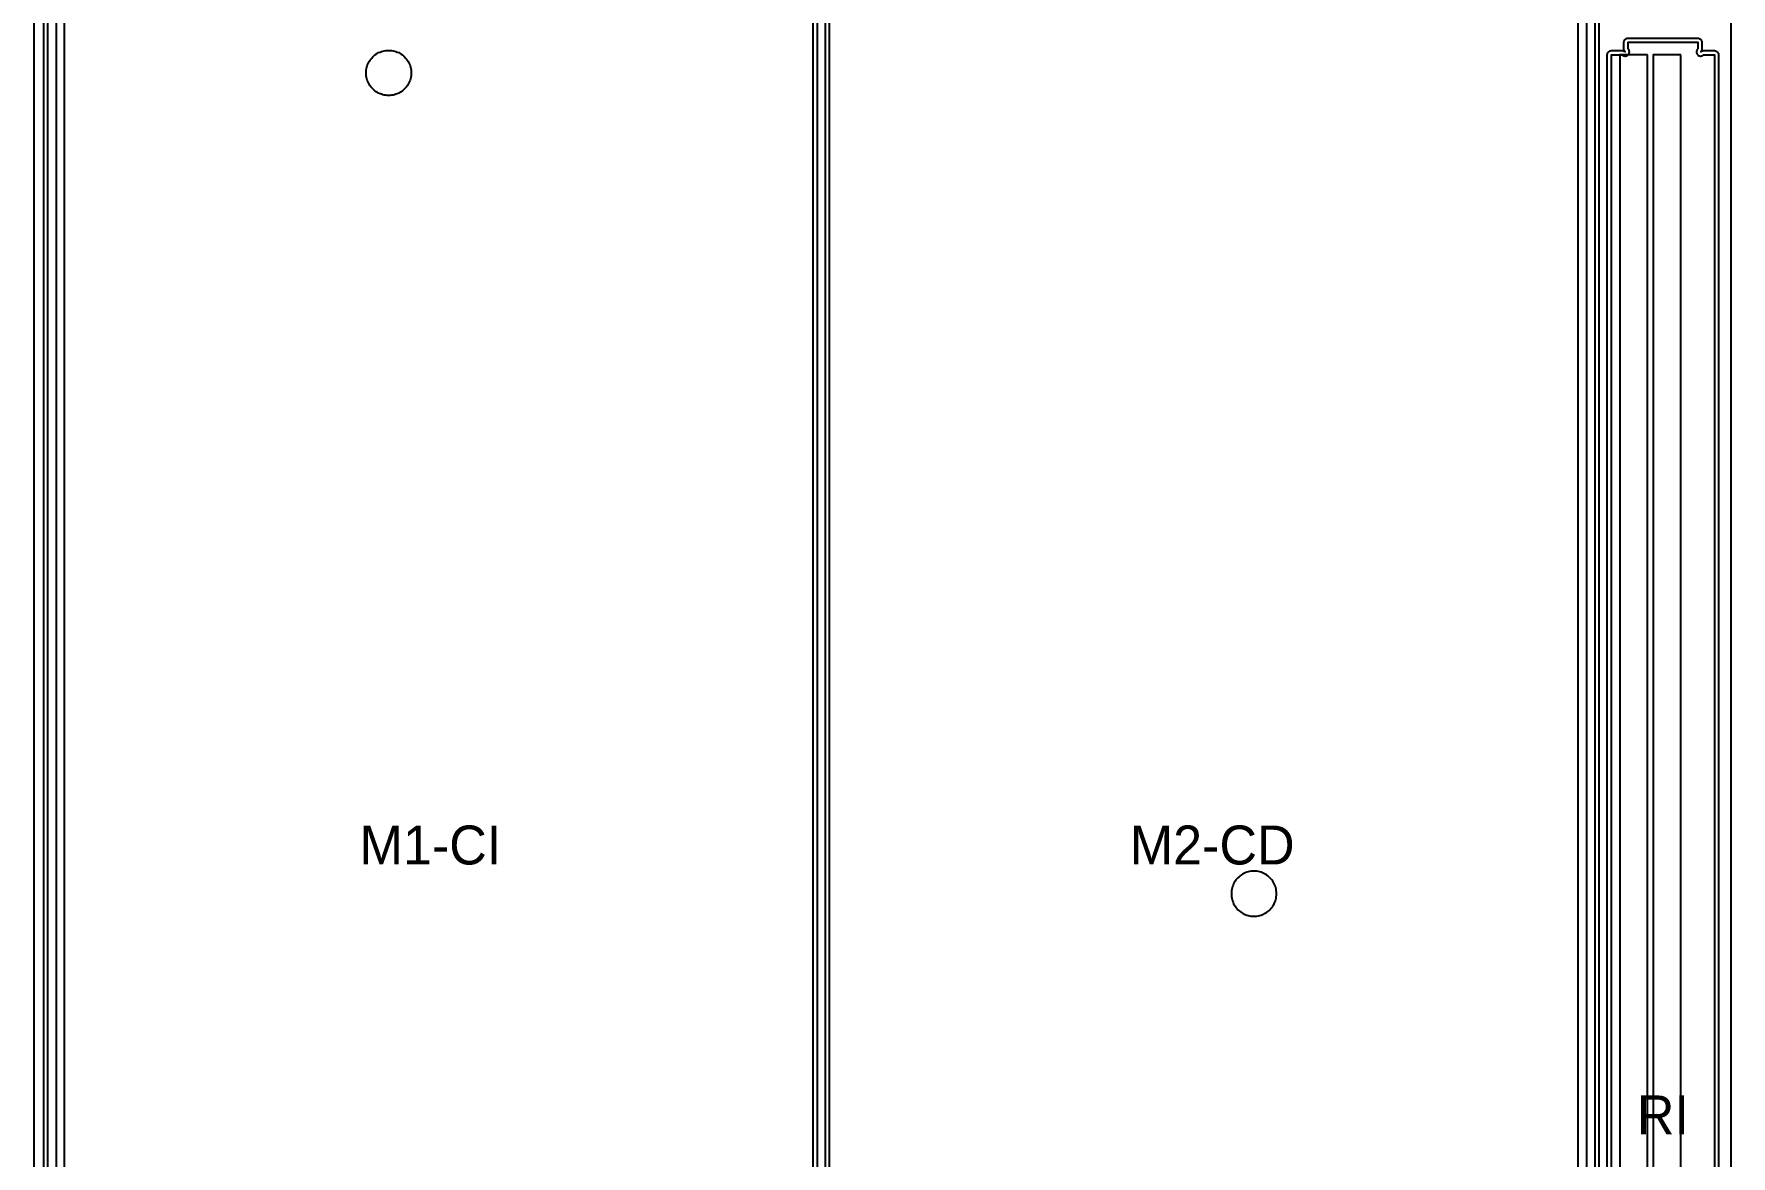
# Model space of a CAD drawing. Header units: millimetres. Extents: x 0 to 8220, y 0 to 2502.
# Drawn here: x 0 to 1220, y 751 to 1558 of the extents above; entities that cross this region are included whole.
import ezdxf
from ezdxf.enums import TextEntityAlignment as Align

# ---------------------------------------------------------------- set-up
doc = ezdxf.new("R2010")
doc.units = ezdxf.units.MM
for name, color, linetype in [('CAJA_9_5MM', 3, 'Continuous'), ('CORTE_EXT', 1, 'Continuous'), ('HOJA', 8, 'Continuous'), ('RANURA_6MM', 6, 'Continuous'), ('RANURA_8MM', 4, 'Continuous'), ('TEXTO', 7, 'Continuous'), ('TRAYECTORIA_EXT_FRESA6', 11, 'Continuous')]:
    doc.layers.add(name, color=color, linetype=linetype)

msp = doc.modelspace()

# ---------------------------------------------------------------- linework, layer by layer
at = {"layer": 'CAJA_9_5MM'}
for points in [[(271.2, 1530), (271.2, 1528.9), (271.1, 1527.9), (270.9, 1526.8), (270.7, 1525.8), (270.4, 1524.8), (270, 1523.8), (269.6, 1522.8), (269.1, 1521.9), (268.5, 1521), (267.9, 1520.1), (267.2, 1519.3), (266.5, 1518.5), (265.7, 1517.8), (264.9, 1517.1), (264, 1516.5), (263.1, 1515.9), (262.2, 1515.4), (261.2, 1515), (260.2, 1514.6), (259.2, 1514.3), (258.2, 1514.1), (257.1, 1513.9), (256.1, 1513.8), (255, 1513.8), (253.9, 1513.8), (252.9, 1513.9), (251.8, 1514.1), (250.8, 1514.3), (249.8, 1514.6), (248.8, 1515), (247.8, 1515.4), (246.9, 1515.9), (246, 1516.5), (245.1, 1517.1), (244.3, 1517.8), (243.5, 1518.5), (242.8, 1519.3), (242.1, 1520.1), (241.5, 1521), (240.9, 1521.9), (240.4, 1522.8), (240, 1523.8), (239.6, 1524.8), (239.3, 1525.8), (239.1, 1526.8), (238.9, 1527.9), (238.8, 1528.9), (238.8, 1530), (238.8, 1531.1), (238.9, 1532.1), (239.1, 1533.2), (239.3, 1534.2), (239.6, 1535.2), (240, 1536.2), (240.4, 1537.2), (240.9, 1538.1), (241.5, 1539), (242.1, 1539.9), (242.8, 1540.7), (243.5, 1541.5), (244.3, 1542.2), (245.1, 1542.9), (246, 1543.5), (246.9, 1544.1), (247.8, 1544.6), (248.8, 1545), (249.8, 1545.4), (250.8, 1545.7), (251.8, 1545.9), (252.9, 1546.1), (253.9, 1546.2), (255, 1546.2), (256.1, 1546.2), (257.1, 1546.1), (258.2, 1545.9), (259.2, 1545.7), (260.2, 1545.4), (261.2, 1545), (262.2, 1544.6), (263.1, 1544.1), (264, 1543.5), (264.9, 1542.9), (265.7, 1542.2), (266.5, 1541.5), (267.2, 1540.7), (267.9, 1539.9), (268.5, 1539), (269.1, 1538.1), (269.6, 1537.2), (270, 1536.2), (270.4, 1535.2), (270.7, 1534.2), (270.9, 1533.2), (271.1, 1532.1), (271.2, 1531.1)], [(860.8, 940), (860.8, 938.9), (860.9, 937.9), (861.1, 936.8), (861.3, 935.8), (861.6, 934.8), (862, 933.8), (862.4, 932.8), (862.9, 931.9), (863.5, 931), (864.1, 930.1), (864.8, 929.3), (865.5, 928.5), (866.3, 927.8), (867.1, 927.1), (868, 926.5), (868.9, 925.9), (869.8, 925.4), (870.8, 925), (871.8, 924.6), (872.8, 924.3), (873.8, 924.1), (874.9, 923.9), (875.9, 923.8), (877, 923.8), (878.1, 923.8), (879.1, 923.9), (880.2, 924.1), (881.2, 924.3), (882.2, 924.6), (883.2, 925), (884.2, 925.4), (885.1, 925.9), (886, 926.5), (886.9, 927.1), (887.7, 927.8), (888.5, 928.5), (889.2, 929.3), (889.9, 930.1), (890.5, 931), (891.1, 931.9), (891.6, 932.8), (892, 933.8), (892.4, 934.8), (892.7, 935.8), (892.9, 936.8), (893.1, 937.9), (893.2, 938.9), (893.2, 940), (893.2, 941.1), (893.1, 942.1), (892.9, 943.2), (892.7, 944.2), (892.4, 945.2), (892, 946.2), (891.6, 947.2), (891.1, 948.1), (890.5, 949), (889.9, 949.9), (889.2, 950.7), (888.5, 951.5), (887.7, 952.2), (886.9, 952.9), (886, 953.5), (885.1, 954.1), (884.2, 954.6), (883.2, 955), (882.2, 955.4), (881.2, 955.7), (880.2, 955.9), (879.1, 956.1), (878.1, 956.2), (877, 956.2), (875.9, 956.2), (874.9, 956.1), (873.8, 955.9), (872.8, 955.7), (871.8, 955.4), (870.8, 955), (869.8, 954.6), (868.9, 954.1), (868, 953.5), (867.1, 952.9), (866.3, 952.2), (865.5, 951.5), (864.8, 950.7), (864.1, 949.9), (863.5, 949), (862.9, 948.1), (862.4, 947.2), (862, 946.2), (861.6, 945.2), (861.3, 944.2), (861.1, 943.2), (860.9, 942.1), (860.8, 941.1)]]:
    msp.add_lwpolyline(points, close=True, dxfattribs=at)
at = {"layer": 'CORTE_EXT'}
for points in [[(10, 58), (10, 1892)], [(560, 1892), (560, 58)], [(572, 58), (572, 1892)], [(1122, 1892), (1122, 58)], [(1134, 19), (1134, 1543), (1141.8, 1543), (1142, 1542.8), (1142.2, 1542.6), (1142.5, 1542.5), (1142.7, 1542.3), (1143, 1542.3), (1143.3, 1542.2), (1143.6, 1542.1), (1143.9, 1542.1), (1144.2, 1542.1), (1144.5, 1542.2), (1144.7, 1542.3), (1145, 1542.3), (1145.3, 1542.5), (1145.5, 1542.6), (1145.8, 1542.8), (1146, 1543), (1146.2, 1543.2), (1146.4, 1543.5), (1146.5, 1543.7), (1146.7, 1544), (1146.7, 1544.3), (1146.8, 1544.5), (1146.9, 1544.8), (1146.9, 1545.1), (1146.9, 1545.4), (1146.8, 1545.7), (1146.7, 1546), (1146.7, 1546.3), (1146.5, 1546.5), (1146.4, 1546.8), (1146.2, 1547), (1146, 1547.2), (1146, 1552), (1196, 1552), (1196, 1547.2), (1195.8, 1547), (1195.6, 1546.8), (1195.5, 1546.5), (1195.3, 1546.3), (1195.3, 1546), (1195.2, 1545.7), (1195.1, 1545.4), (1195.1, 1545.1), (1195.1, 1544.8), (1195.2, 1544.5), (1195.3, 1544.3), (1195.3, 1544), (1195.5, 1543.7), (1195.6, 1543.5), (1195.8, 1543.2), (1196, 1543), (1196.2, 1542.8), (1196.5, 1542.6), (1196.7, 1542.5), (1197, 1542.3), (1197.3, 1542.3), (1197.5, 1542.2), (1197.8, 1542.1), (1198.1, 1542.1), (1198.4, 1542.1), (1198.7, 1542.2), (1199, 1542.3), (1199.3, 1542.3), (1199.5, 1542.5), (1199.8, 1542.6), (1200, 1542.8), (1200.2, 1543), (1208, 1543), (1208, 19)]]:
    msp.add_lwpolyline(points, dxfattribs=at)
at = {"layer": 'HOJA'}
msp.add_lwpolyline([(0, 0), (1220, 0), (1220, 2440), (0, 2440)], close=True, dxfattribs=at)
at = {"layer": 'RANURA_6MM'}
for points in [[(1160, 1543), (1140, 1543), (1140, 19), (1160, 19)], [(1184, 1543), (1164, 1543), (1164, 19), (1184, 19)]]:
    msp.add_lwpolyline(points, close=True, dxfattribs=at)
at = {"layer": 'RANURA_8MM'}
for points in [[(22, 58), (22, 1892), (16, 1892), (16, 58)], [(1110, 58), (1110, 1892), (1116, 1892), (1116, 58)]]:
    msp.add_lwpolyline(points, close=True, dxfattribs=at)
at = {"layer": 'TRAYECTORIA_EXT_FRESA6'}
for points in [[(7, 58), (7, 1892)], [(563, 1892), (563, 58)], [(569, 58), (569, 1892)], [(1125, 1892), (1125, 58)], [(1131, 19), (1131, 1543), (1131, 1543.3), (1131.1, 1543.6), (1131.1, 1543.9), (1131.2, 1544.1), (1131.4, 1544.4), (1131.5, 1544.7), (1131.7, 1544.9), (1131.9, 1545.1), (1132.1, 1545.3), (1132.3, 1545.5), (1132.6, 1545.6), (1132.9, 1545.8), (1133.1, 1545.9), (1133.4, 1545.9), (1133.7, 1546), (1134, 1546), (1141.8, 1546), (1142, 1546), (1142.3, 1545.9), (1142.6, 1545.9), (1142.8, 1545.8), (1143.1, 1545.7), (1143.3, 1545.6), (1143.6, 1545.4), (1143.8, 1545.2), (1143.8, 1545.2), (1143.8, 1545.2), (1143.6, 1545.5), (1143.4, 1545.7), (1143.3, 1546), (1143.1, 1546.3), (1143.1, 1546.6), (1143, 1546.9), (1143, 1547.2), (1143, 1552), (1143, 1552.3), (1143.1, 1552.6), (1143.1, 1552.9), (1143.2, 1553.1), (1143.4, 1553.4), (1143.5, 1553.7), (1143.7, 1553.9), (1143.9, 1554.1), (1144.1, 1554.3), (1144.3, 1554.5), (1144.6, 1554.6), (1144.9, 1554.8), (1145.1, 1554.9), (1145.4, 1554.9), (1145.7, 1555), (1146, 1555), (1196, 1555), (1196.3, 1555), (1196.6, 1554.9), (1196.9, 1554.9), (1197.1, 1554.8), (1197.4, 1554.6), (1197.7, 1554.5), (1197.9, 1554.3), (1198.1, 1554.1), (1198.3, 1553.9), (1198.5, 1553.7), (1198.6, 1553.4), (1198.8, 1553.1), (1198.9, 1552.9), (1198.9, 1552.6), (1199, 1552.3), (1199, 1552), (1199, 1547.2), (1199, 1546.9), (1198.9, 1546.6), (1198.9, 1546.3), (1198.7, 1546), (1198.6, 1545.7), (1198.4, 1545.5), (1198.2, 1545.2), (1198.2, 1545.2), (1198.2, 1545.2), (1198.4, 1545.4), (1198.7, 1545.6), (1198.9, 1545.7), (1199.2, 1545.8), (1199.4, 1545.9), (1199.7, 1545.9), (1200, 1546), (1200.2, 1546), (1208, 1546), (1208.3, 1546), (1208.6, 1545.9), (1208.9, 1545.9), (1209.1, 1545.8), (1209.4, 1545.6), (1209.7, 1545.5), (1209.9, 1545.3), (1210.1, 1545.1), (1210.3, 1544.9), (1210.5, 1544.7), (1210.6, 1544.4), (1210.8, 1544.1), (1210.9, 1543.9), (1210.9, 1543.6), (1211, 1543.3), (1211, 1543), (1211, 19)]]:
    msp.add_lwpolyline(points, dxfattribs=at)

# ---------------------------------------------------------------- texts
at = {"layer": 'TEXTO'}
for s, p in [('M1-CI', (285, 975)), ('M2-CD', (847, 975)), ('RI', (1171, 781))]:
    msp.add_text(s, height=28, dxfattribs=at).set_placement(p, align=Align.MIDDLE_CENTER)

doc.saveas('drawing.dxf')
